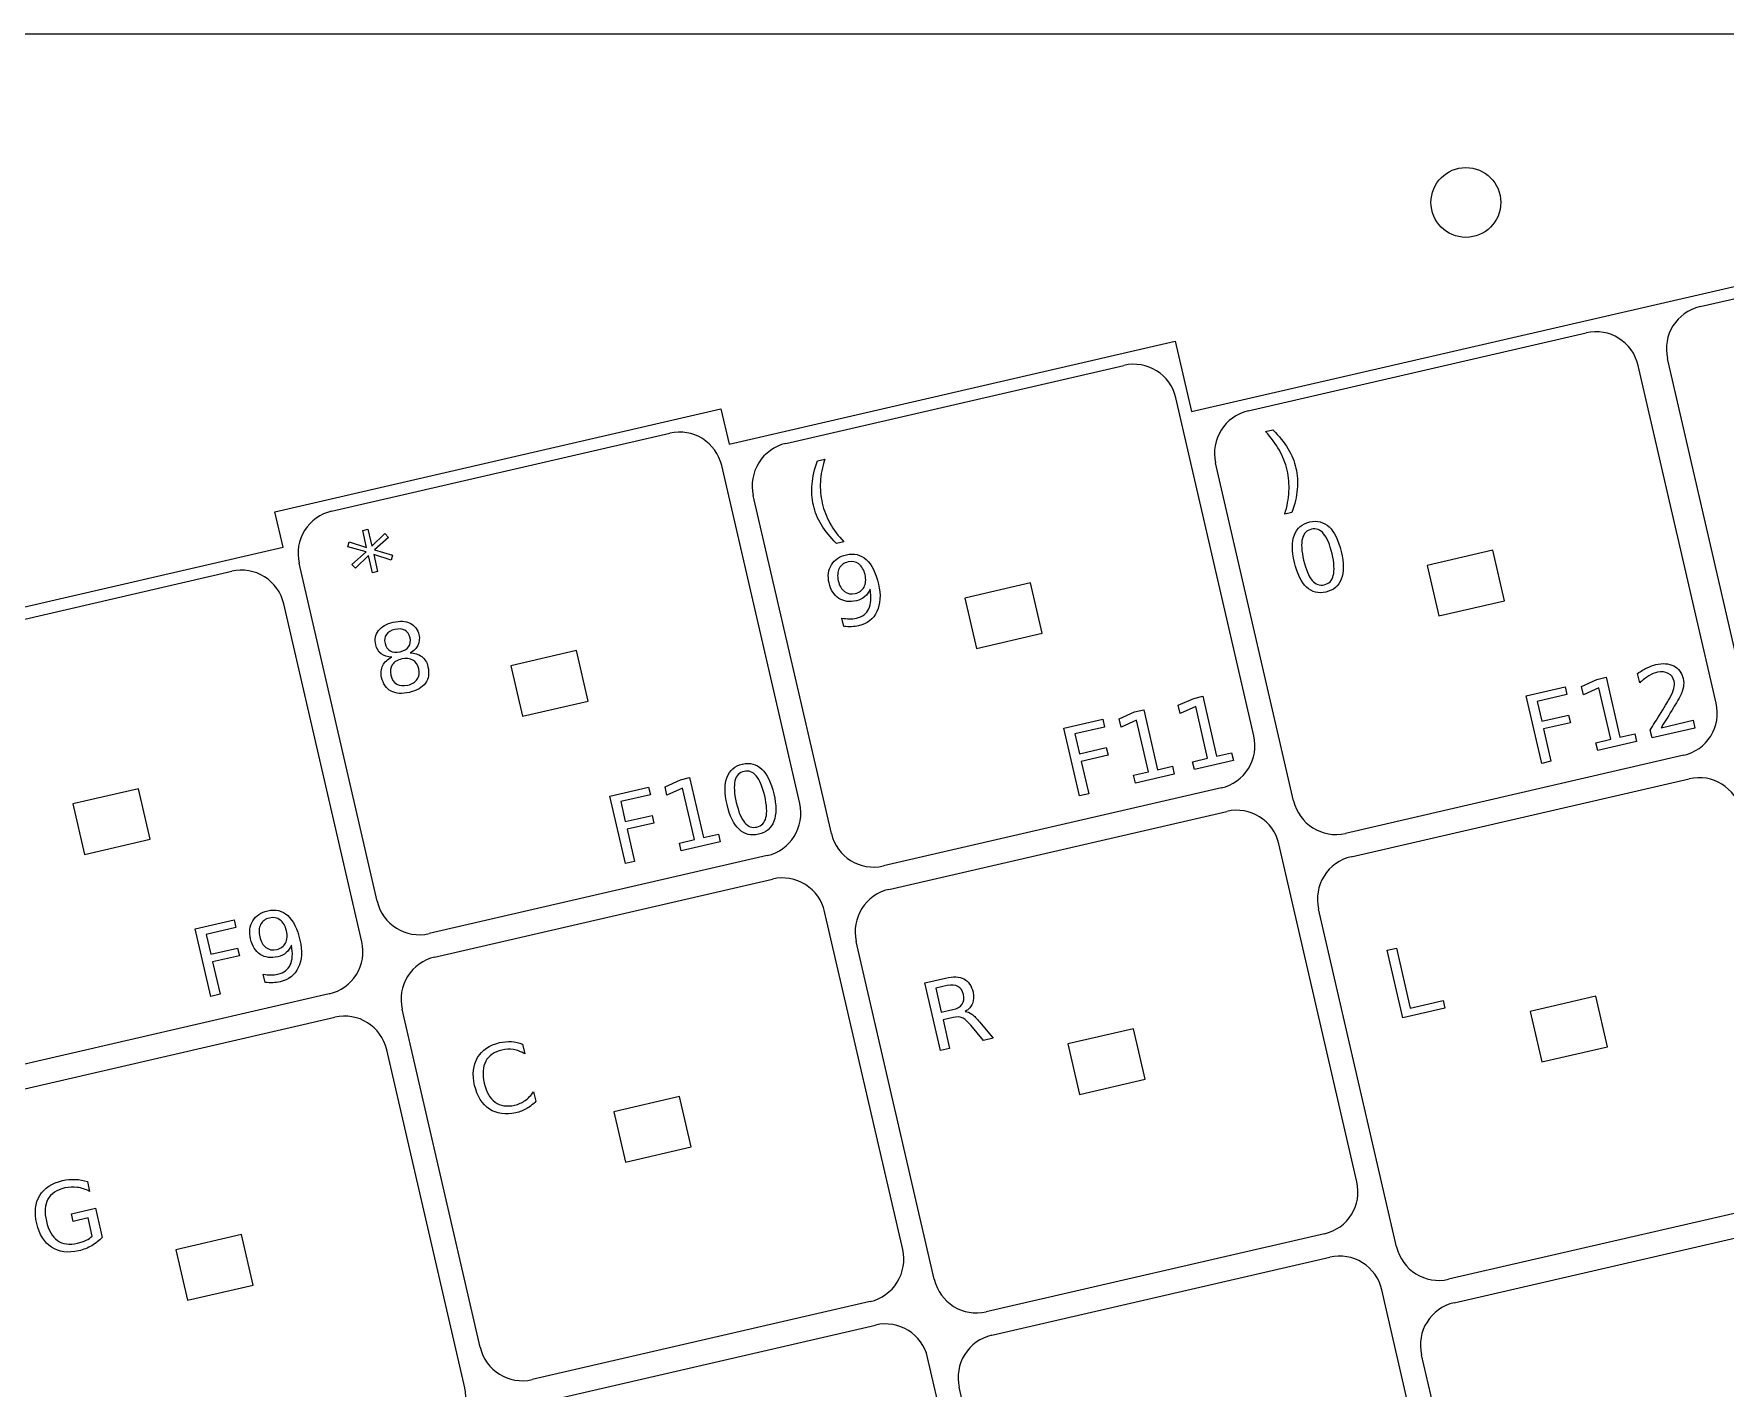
# Model space of a CAD drawing. Extents: x -4 to 403, y -6 to 597.
# Drawn here: x 276.2 to 346.4, y 540.6 to 596.9 of the extents above; entities that cross this region are included whole.
import ezdxf

# ---------------------------------------------------------------- set-up
doc = ezdxf.new("R2010")
doc.units = 0
doc.layers.get('0').update_dxf_attribs({"linetype": 'CONTINUOUS'})

msp = doc.modelspace()

# ---------------------------------------------------------------- linework, layer by layer
at = {"color": 1}
for p, q in [((28.62647, 596.869658), (370.485919, 596.869658)), ((324.203337, 581.184483), (370.485919, 591.869658)), ((345.313475, 585.544993), (368.113729, 590.808848)), ((337.046876, 589.869658), (337.046876, 589.869658)), ((305.015444, 579.833523), (323.528488, 584.107593)), ((323.528488, 584.107593), (324.203337, 581.184483)), ((326.556845, 581.214685), (340.587777, 584.45398)), ((347.203828, 569.355286), (343.964537, 583.386215)), ((307.368979, 579.863725), (321.399911, 583.103021)), ((345.985869, 569.074097), (342.746551, 583.105026)), ((286.164975, 577.021008), (304.678019, 581.295078)), ((304.678019, 581.295078), (305.015444, 579.833523)), ((326.797976, 567.723137), (323.558685, 581.754066)), ((288.518511, 577.05121), (302.549442, 580.290506)), ((307.947507, 564.910623), (304.708217, 578.941551)), ((328.447198, 565.024979), (325.207907, 579.055907)), ((309.259304, 563.674018), (306.020014, 577.704947)), ((286.5024, 575.559453), (286.164975, 577.021008)), ((267.989381, 571.285383), (286.5024, 575.559453)), ((336.719187, 575.427381), (333.990945, 574.797519)), ((337.202832, 573.332486), (336.719187, 575.427381)), ((270.342908, 571.315585), (284.373823, 574.55488)), ((290.408863, 560.861504), (287.169545, 574.892432)), ((333.990945, 574.797519), (334.474589, 572.702623)), ((317.531294, 574.076422), (314.803051, 573.446559)), ((318.014938, 571.981526), (317.531294, 574.076422)), ((289.771916, 559.174998), (286.532626, 573.205926)), ((314.803051, 573.446559), (315.286696, 571.351663)), ((334.474589, 572.702623), (337.202832, 573.332486)), ((315.286696, 571.351663), (318.014938, 571.981526)), ((298.680825, 571.263907), (295.952583, 570.634044)), ((299.164469, 569.169011), (298.680825, 571.263907)), ((295.952583, 570.634044), (296.436255, 568.539148)), ((296.436255, 568.539148), (299.164469, 569.169011)), ((344.636904, 566.915318), (330.605972, 563.676025)), ((330.830931, 562.701653), (344.861863, 565.940948)), ((280.505228, 565.52828), (277.776992, 564.898419)), ((280.988872, 563.433387), (280.505228, 565.52828)), ((325.44901, 565.56436), (311.418078, 562.325064)), ((277.776992, 564.898419), (278.260636, 562.803523)), ((311.643037, 561.350694), (325.673969, 564.58999)), ((278.260636, 562.803523), (280.988872, 563.433387)), ((331.072034, 549.210107), (327.832743, 563.241036)), ((306.598569, 562.751846), (292.567637, 559.51255)), ((292.792597, 558.53818), (306.8235, 561.777474)), ((312.221593, 546.39759), (308.982303, 560.428519)), ((332.721256, 546.511947), (329.481965, 560.542875)), ((313.53339, 545.160988), (310.2941, 559.191917)), ((288.42295, 557.016218), (274.392027, 553.776925)), ((340.993245, 556.91435), (338.265003, 556.284486)), ((341.47689, 554.819454), (340.993245, 556.91435)), ((274.616978, 552.802553), (288.647909, 556.041849)), ((294.682921, 542.348472), (291.443631, 556.379401)), ((338.265003, 556.284486), (338.748647, 554.18959)), ((321.805352, 555.563392), (319.077138, 554.933528)), ((322.288996, 553.468496), (321.805352, 555.563392)), ((294.045974, 540.661965), (290.806684, 554.692894)), ((319.077138, 554.933528), (319.560782, 552.838632)), ((338.748647, 554.18959), (341.47689, 554.819454)), ((319.560782, 552.838632), (322.288996, 553.468496)), ((302.954911, 552.750875), (300.226669, 552.121012)), ((303.438555, 550.655979), (302.954911, 552.750875)), ((300.226669, 552.121012), (300.710313, 550.026116)), ((300.710313, 550.026116), (303.438555, 550.655979)), ((348.910962, 548.402288), (334.88003, 545.162992)), ((284.779292, 547.01525), (282.05105, 546.385387)), ((285.262936, 544.920354), (284.779292, 547.01525)), ((329.723096, 547.051327), (315.692164, 543.812034)), ((335.104989, 544.188623), (349.135921, 547.427918)), ((282.05105, 546.385387), (282.534694, 544.290491)), ((315.917124, 542.837662), (329.948027, 546.076957)), ((282.534694, 544.290491), (285.262936, 544.920354)), ((310.872627, 544.238813), (296.841695, 540.999517)), ((335.34612, 530.697074), (332.10683, 544.728003)), ((297.066655, 540.025148), (311.097587, 543.264444)), ((336.995342, 527.998917), (333.756052, 542.029846)), ((316.495651, 527.88456), (313.256361, 541.915489)), ((317.807448, 526.647956), (314.568158, 540.678884))]:
    msp.add_line(p, q, dxfattribs=at)
at = {"color": 5}
for p, q in [((327.285402, 580.354588), (327.586194, 580.42403)), ((308.682159, 579.138604), (308.982924, 579.208039)), ((328.377771, 576.995262), (328.077007, 576.92582)), ((289.186672, 575.569313), (289.25274, 575.780586)), ((289.25274, 575.780586), (289.972463, 575.544807)), ((289.808859, 576.253494), (290.02315, 576.302969)), ((289.972463, 575.544807), (289.808859, 576.253494)), ((290.02315, 576.302969), (290.186783, 575.594282)), ((290.186783, 575.594282), (290.730258, 576.121697)), ((290.882263, 575.960769), (290.2916, 575.440285)), ((290.730258, 576.121697), (290.882263, 575.960769)), ((309.774501, 575.779271), (309.473765, 575.709836)), ((289.945737, 575.360432), (289.186672, 575.569313)), ((289.355497, 574.838068), (289.945737, 575.360432)), ((290.050582, 575.206441), (289.507079, 574.679019)), ((290.214215, 574.497754), (290.050582, 575.206441)), ((290.984568, 575.020131), (290.264873, 575.255916)), ((290.264873, 575.255916), (290.428506, 574.547229)), ((290.2916, 575.440285), (291.051088, 575.229524)), ((291.051088, 575.229524), (290.984568, 575.020131)), ((289.507079, 574.679019), (289.355497, 574.838068)), ((290.428506, 574.547229), (290.214215, 574.497754)), ((309.772948, 572.269672), (309.693108, 572.615556)), ((340.395273, 569.775946), (341.035099, 570.066224)), ((341.035099, 570.066224), (341.414829, 570.153893)), ((341.414829, 570.153893), (341.98901, 567.666909)), ((342.812958, 569.930175), (342.724425, 570.313655)), ((324.298531, 569.281191), (324.678233, 569.368853)), ((324.678233, 569.368853), (325.252386, 566.881866)), ((338.100722, 569.38877), (339.713622, 569.761135)), ((338.748676, 566.582219), (338.100722, 569.38877)), ((339.787395, 569.441568), (338.554225, 569.15687)), ((339.713622, 569.761135), (339.787395, 569.441568)), ((340.475114, 569.430062), (340.395273, 569.775946)), ((341.118721, 569.721209), (340.475114, 569.430062)), ((341.613034, 567.580109), (341.118721, 569.721209)), ((321.207407, 568.42499), (321.847233, 568.715268)), ((321.847233, 568.715268), (322.226963, 568.802937)), ((322.226963, 568.802937), (322.801145, 566.315951)), ((323.658649, 568.990906), (324.298531, 569.281191)), ((323.738517, 568.645022), (323.658649, 568.990906)), ((324.382125, 568.936177), (323.738517, 568.645022)), ((324.876437, 566.795074), (324.382125, 568.936177)), ((338.554225, 569.15687), (338.745204, 568.329755)), ((318.912856, 568.037814), (320.525756, 568.410179)), ((319.56081, 565.231261), (318.912856, 568.037814)), ((320.599529, 568.090612), (319.366359, 567.805915)), ((320.525756, 568.410179), (320.599529, 568.090612)), ((321.287248, 568.079106), (321.207407, 568.42499)), ((321.930856, 568.370255), (321.287248, 568.079106)), ((322.425168, 566.229154), (321.930856, 568.370255)), ((338.745204, 568.329755), (339.858035, 568.586677)), ((339.931808, 568.26711), (338.818977, 568.010188)), ((338.818977, 568.010188), (339.128406, 566.669886)), ((339.858035, 568.586677), (339.931808, 568.26711)), ((343.322256, 567.638114), (343.248483, 567.95768)), ((345.104292, 568.049529), (343.322256, 567.638114)), ((343.70526, 568.063138), (345.030519, 568.369098)), ((345.030519, 568.369098), (345.104292, 568.049529)), ((319.366359, 567.805915), (319.557339, 566.978801)), ((319.557339, 566.978801), (320.670169, 567.235722)), ((320.670169, 567.235722), (320.743942, 566.916156)), ((340.992709, 567.436898), (341.613034, 567.580109)), ((341.06651, 567.11733), (340.992709, 567.436898)), ((342.683136, 567.49056), (341.06651, 567.11733)), ((341.98901, 567.666909), (342.609363, 567.810126)), ((342.609363, 567.810126), (342.683136, 567.49056)), ((320.743942, 566.916156), (319.631112, 566.659232)), ((319.631112, 566.659232), (319.94054, 565.318928)), ((324.256113, 566.651858), (324.876437, 566.795074)), ((324.329886, 566.332289), (324.256113, 566.651858)), ((325.946511, 566.705517), (324.329886, 566.332289)), ((325.252386, 566.881866), (325.872738, 567.025085)), ((325.872738, 567.025085), (325.946511, 566.705517)), ((339.128406, 566.669886), (338.748676, 566.582219)), ((302.356939, 565.612473), (302.996765, 565.90275)), ((302.996765, 565.90275), (303.376495, 565.990419)), ((303.376495, 565.990419), (303.950676, 563.503435)), ((321.804815, 566.085934), (322.425168, 566.229154)), ((321.878617, 565.766366), (321.804815, 566.085934)), ((323.495242, 566.139596), (321.878617, 565.766366)), ((322.801145, 566.315951), (323.421469, 566.459162)), ((323.421469, 566.459162), (323.495242, 566.139596)), ((300.062387, 565.225295), (301.675287, 565.597662)), ((300.710341, 562.418744), (300.062387, 565.225295)), ((301.74906, 565.278093), (300.51589, 564.993396)), ((301.675287, 565.597662), (301.74906, 565.278093)), ((302.436779, 565.266587), (302.356939, 565.612473)), ((303.080387, 565.557736), (302.436779, 565.266587)), ((303.574699, 563.416637), (303.080387, 565.557736)), ((319.94054, 565.318928), (319.56081, 565.231261)), ((300.51589, 564.993396), (300.70687, 564.166281)), ((300.70687, 564.166281), (301.8197, 564.423202)), ((301.8197, 564.423202), (301.893473, 564.103637)), ((301.893473, 564.103637), (300.780643, 563.846716)), ((300.780643, 563.846716), (301.090071, 562.506414)), ((302.954375, 563.273423), (303.574699, 563.416637)), ((303.028176, 562.953858), (302.954375, 563.273423)), ((304.644801, 563.327085), (303.028176, 562.953858)), ((303.950676, 563.503435), (304.571028, 563.646654)), ((304.571028, 563.646654), (304.644801, 563.327085)), ((301.090071, 562.506414), (300.710341, 562.418744)), ((282.861169, 559.714624), (284.474069, 560.086991)), ((283.509123, 556.908076), (282.861169, 559.714624)), ((284.547841, 559.767422), (283.314671, 559.482725)), ((284.474069, 560.086991), (284.547841, 559.767422)), ((283.314671, 559.482725), (283.505651, 558.65561)), ((283.505651, 558.65561), (284.618482, 558.912534)), ((284.618482, 558.912534), (284.692255, 558.592965)), ((332.33035, 558.819838), (332.710051, 558.907499)), ((332.978304, 556.013285), (332.33035, 558.819838)), ((332.710051, 558.907499), (333.284233, 556.420515)), ((284.692255, 558.592965), (283.579424, 558.336044)), ((283.579424, 558.336044), (283.888853, 556.995743)), ((285.75897, 557.48887), (285.679101, 557.834759)), ((313.142456, 557.468863), (313.999649, 557.66676)), ((313.79041, 554.662313), (313.142456, 557.468863)), ((283.888853, 556.995743), (283.509123, 556.908076)), ((314.071644, 557.354715), (313.594181, 557.244485)), ((313.594181, 557.244485), (313.824192, 556.248184)), ((333.284233, 556.420515), (334.650837, 556.736019)), ((334.650837, 556.736019), (334.72461, 556.416454)), ((313.824192, 556.248184), (314.301655, 556.358417)), ((314.30984, 556.031613), (313.8963, 555.936137)), ((334.72461, 556.416454), (332.978304, 556.013285)), ((313.8963, 555.936137), (314.17014, 554.749979)), ((315.568692, 555.072875), (315.043448, 555.709953)), ((315.414204, 555.84505), (315.976616, 555.16705)), ((296.443536, 554.925378), (296.535964, 554.52498)), ((314.17014, 554.749979), (313.79041, 554.662313)), ((315.976616, 555.16705), (315.568692, 555.072875)), ((296.900087, 552.947821), (296.991668, 552.55118)), ((278.38261, 549.216231), (278.475918, 548.812072)), ((277.719147, 547.87902), (278.715445, 548.109034)), ((277.79119, 547.566969), (277.719147, 547.87902)), ((278.411526, 547.710186), (277.79119, 547.566969)), ((278.585556, 546.956384), (278.411526, 547.710186)), ((278.715445, 548.109034), (278.993632, 546.904075))]:
    msp.add_line(p, q, dxfattribs=at)
at = {"color": 1}
for points in [[(334.146873, 589.869658), (334.146873, 590.670471), (334.796069, 591.319658), (335.596874, 591.319658)], [(335.596874, 591.319658), (336.397708, 591.319658), (337.046876, 590.670471), (337.046876, 589.869658)], [(335.596874, 588.419658), (334.796069, 588.419658), (334.146873, 589.068845), (334.146873, 589.869658)], [(337.046876, 589.869658), (337.046876, 589.068845), (336.397708, 588.419658), (335.596874, 588.419658)], [(345.313475, 585.544993), (344.344848, 585.321359), (343.74091, 584.354843), (343.964537, 583.386215)], [(342.746551, 583.105026), (342.522924, 584.073658), (341.556409, 584.677605), (340.587777, 584.45398)], [(323.558685, 581.754066), (323.335059, 582.722698), (322.368543, 583.326645), (321.399911, 583.103021)], [(326.556845, 581.214685), (325.588218, 580.991051), (324.98428, 580.024535), (325.207907, 579.055907)], [(304.708217, 578.941551), (304.48459, 579.910183), (303.518075, 580.51413), (302.549442, 580.290506)], [(307.368979, 579.863725), (306.903823, 579.756339), (306.500378, 579.468567), (306.247398, 579.063717)], [(306.247398, 579.063717), (305.994417, 578.658868), (305.912625, 578.170103), (306.020014, 577.704947)], [(288.518511, 577.05121), (288.053354, 576.943824), (287.649909, 576.656052), (287.396929, 576.251202)], [(287.396929, 576.251202), (287.143948, 575.846353), (287.062156, 575.357588), (287.169545, 574.892432)], [(285.732605, 574.327511), (285.32775, 574.58049), (284.838981, 574.662277), (284.373823, 574.55488)], [(286.532626, 573.205926), (286.425237, 573.671086), (286.13746, 574.074532), (285.732605, 574.327511)], [(345.758485, 567.715328), (346.011465, 568.120177), (346.093258, 568.608941), (345.985869, 569.074097)], [(326.570591, 566.364367), (326.823572, 566.769217), (326.905364, 567.257981), (326.797976, 567.723137)], [(344.636904, 566.915321), (345.10206, 567.022707), (345.505505, 567.310479), (345.758485, 567.715328)], [(325.44901, 565.56436), (325.914166, 565.671746), (326.317611, 565.959518), (326.570591, 566.364367)], [(347.020637, 564.591994), (346.797011, 565.560626), (345.830495, 566.164573), (344.861863, 565.940948)], [(306.598569, 562.751846), (307.567195, 562.97548), (308.171134, 563.941995), (307.947507, 564.910623)], [(327.832743, 563.241036), (327.609117, 564.209667), (326.642602, 564.813614), (325.673969, 564.58999)], [(328.447198, 565.024979), (328.670824, 564.056347), (329.63734, 563.4524), (330.605972, 563.676025)], [(309.259304, 563.674018), (309.482931, 562.705386), (310.449446, 562.101439), (311.418078, 562.325064)], [(330.830931, 562.701653), (330.365775, 562.594266), (329.96233, 562.306494), (329.70935, 561.901645)], [(308.182282, 561.550104), (307.777427, 561.803083), (307.288658, 561.88487), (306.8235, 561.777474)], [(329.70935, 561.901645), (329.456369, 561.496795), (329.374577, 561.008031), (329.481965, 560.542875)], [(308.982303, 560.428519), (308.874914, 560.893679), (308.587137, 561.297125), (308.182282, 561.550104)], [(311.643037, 561.350694), (310.674411, 561.12706), (310.070473, 560.160545), (310.2941, 559.191917)], [(290.408863, 560.861504), (290.63249, 559.892873), (291.599005, 559.288926), (292.567637, 559.51255)], [(289.544533, 557.816227), (289.797513, 558.221077), (289.879305, 558.709842), (289.771916, 559.174998)], [(292.792597, 558.53818), (292.32744, 558.430794), (291.923994, 558.143022), (291.671014, 557.738172)], [(288.42295, 557.016218), (288.888107, 557.123605), (289.291552, 557.411377), (289.544533, 557.816227)], [(291.671014, 557.738172), (291.418034, 557.333322), (291.336241, 556.844557), (291.443631, 556.379401)], [(290.806684, 554.692894), (290.583057, 555.661526), (289.616542, 556.265473), (288.647909, 556.041849)], [(329.723096, 547.05133), (330.691722, 547.274964), (331.295661, 548.241479), (331.072034, 549.210107)], [(311.994209, 545.038821), (312.247189, 545.44367), (312.328982, 545.932434), (312.221593, 546.39759)], [(331.306809, 545.849588), (330.901954, 546.102567), (330.413185, 546.184354), (329.948027, 546.076957)], [(332.721256, 546.511947), (332.944882, 545.543315), (333.911398, 544.939368), (334.88003, 545.162992)], [(332.10683, 544.728003), (331.999441, 545.193162), (331.711664, 545.596609), (331.306809, 545.849588)], [(310.872627, 544.238813), (311.337783, 544.3462), (311.741228, 544.633971), (311.994209, 545.038821)], [(313.53339, 545.160988), (313.757017, 544.192356), (314.723532, 543.58841), (315.692164, 543.812034)], [(335.104989, 544.188623), (334.136363, 543.964988), (333.532425, 542.998474), (333.756052, 542.029846)], [(313.256361, 541.915489), (313.032734, 542.884121), (312.066219, 543.488068), (311.097587, 543.264444)], [(315.917124, 542.837664), (315.451967, 542.730278), (315.048521, 542.442506), (314.795541, 542.037656)], [(294.682921, 542.348472), (294.906548, 541.37984), (295.873063, 540.775893), (296.841695, 540.999517)], [(314.795541, 542.037656), (314.542561, 541.632805), (314.460768, 541.144041), (314.568158, 540.678884)], [(292.697036, 538.503188), (293.665663, 538.726823), (294.269601, 539.693337), (294.045974, 540.661965)]]:
    msp.add_open_spline(points, degree=3, dxfattribs=at)
at = {"color": 5}
for points in [[(327.855067, 579.585205), (327.708509, 579.848369), (327.51863, 580.104828), (327.285402, 580.354588)], [(327.586194, 580.42403), (327.842424, 580.171663), (328.049631, 579.914583), (328.20776, 579.652769)], [(308.982924, 579.208039), (308.881521, 578.881028), (308.822678, 578.56714), (308.806309, 578.266366)], [(328.177026, 578.756658), (328.110196, 579.046146), (328.002867, 579.322329), (327.855067, 579.585205)], [(328.20776, 579.652769), (328.367131, 579.391242), (328.479089, 579.120748), (328.543605, 578.841285)], [(308.459712, 578.172485), (308.487087, 578.477114), (308.561199, 578.799154), (308.682159, 579.138604)], [(328.251731, 577.867061), (328.268664, 578.170635), (328.243828, 578.467167), (328.177026, 578.756658)], [(328.543605, 578.841285), (328.608403, 578.560566), (328.626663, 578.267119), (328.598328, 577.960942)], [(308.515451, 577.296334), (308.450935, 577.575797), (308.432336, 577.867845), (308.459712, 578.172485)], [(308.806309, 578.266366), (308.78994, 577.965582), (308.815058, 577.67045), (308.882001, 577.380961)], [(328.077007, 576.92582), (328.177421, 577.251284), (328.235672, 577.565032), (328.251731, 577.867061)], [(328.598328, 577.960942), (328.571234, 577.655058), (328.497744, 577.333158), (328.377771, 576.995262)], [(308.850279, 576.480659), (308.691868, 576.743722), (308.580249, 577.015615), (308.515451, 577.296334)], [(308.882001, 577.380961), (308.948831, 577.09147), (309.055822, 576.813889), (309.202972, 576.548223)], [(309.473765, 575.709836), (309.217789, 575.96094), (309.009961, 576.217881), (308.850279, 576.480659)], [(309.202972, 576.548223), (309.351054, 576.284089), (309.541583, 576.027776), (309.774501, 575.779271)], [(328.478948, 576.063808), (328.588083, 576.351678), (328.799919, 576.531922), (329.114456, 576.604541)], [(329.115415, 576.604541), (329.429952, 576.67716), (329.69874, 576.607871), (329.921752, 576.396679)], [(329.693435, 576.116272), (329.551138, 576.286694), (329.381607, 576.349194), (329.184842, 576.303772)], [(329.921752, 576.396679), (330.145696, 576.187021), (330.312376, 575.845341), (330.421737, 575.371632)], [(328.48177, 574.923756), (328.372409, 575.397465), (328.371788, 575.777484), (328.478948, 576.063808)], [(328.809938, 575.912297), (328.756429, 575.697986), (328.774265, 575.397841), (328.863391, 575.011855)], [(329.184842, 576.303772), (328.989347, 576.258637), (328.864379, 576.128143), (328.809938, 575.912297)], [(330.042007, 575.283964), (329.952881, 575.669949), (329.836719, 575.947385), (329.693435, 576.116272)], [(309.262239, 574.824768), (309.392485, 575.03831), (309.599212, 575.177777), (309.882422, 575.243164)], [(309.951849, 574.942395), (309.781443, 574.903049), (309.659693, 574.812901), (309.586625, 574.671955)], [(309.882422, 575.243164), (310.207006, 575.318101), (310.483273, 575.250545), (310.711309, 575.040508)], [(310.396829, 574.859004), (310.270591, 574.953942), (310.122283, 574.981741), (309.951849, 574.942395)], [(310.711309, 575.040508), (310.940276, 574.832012), (311.109468, 574.49091), (311.218829, 574.017201)], [(328.863391, 575.011855), (328.952206, 574.627121), (329.067748, 574.349539), (329.210073, 574.179116)], [(330.093569, 574.38309), (330.14801, 574.598938), (330.130823, 574.899229), (330.042007, 575.283964)], [(330.421737, 575.371632), (330.530816, 574.899173), (330.530788, 574.519008), (330.421709, 574.231141)], [(309.166763, 574.072103), (309.100215, 574.360338), (309.132022, 574.611222), (309.262239, 574.824768)], [(309.586625, 574.671955), (309.514546, 574.53255), (309.501761, 574.361959), (309.548328, 574.160195)], [(310.657461, 574.416254), (310.610838, 574.618012), (310.523998, 574.765602), (310.396829, 574.859004)], [(310.617724, 573.902183), (310.691074, 574.041876), (310.704282, 574.213227), (310.657461, 574.416254)], [(328.979864, 573.898271), (328.75688, 574.109471), (328.590849, 574.451297), (328.48177, 574.923756)], [(329.718214, 573.993489), (329.914979, 574.038913), (330.040088, 574.16878), (330.093569, 574.38309)], [(309.572119, 573.431108), (309.369879, 573.563933), (309.234751, 573.777598), (309.166763, 574.072103)], [(309.548328, 574.160195), (309.595205, 573.957175), (309.681621, 573.808825), (309.807521, 573.715133)], [(309.807521, 573.715133), (309.93469, 573.621731), (310.083506, 573.594706), (310.253911, 573.634049)], [(310.253911, 573.634049), (310.424345, 573.673396), (310.545616, 573.762772), (310.617724, 573.902183)], [(310.867434, 573.815296), (310.819654, 573.69074), (310.746643, 573.586767), (310.64843, 573.503371)], [(310.817509, 572.993946), (310.911292, 573.193798), (310.927943, 573.467581), (310.867434, 573.815296)], [(311.218829, 574.017201), (311.320965, 573.574819), (311.297259, 573.197106), (311.147766, 572.884076)], [(329.78764, 573.69272), (329.473104, 573.620104), (329.203864, 573.688622), (328.979864, 573.898271)], [(329.210073, 574.179116), (329.353329, 574.01023), (329.522718, 573.948357), (329.718214, 573.993489)], [(330.421709, 574.231141), (330.313561, 573.944814), (330.102205, 573.765342), (329.78764, 573.69272)], [(310.298051, 573.331403), (310.017325, 573.266589), (309.775347, 573.299826), (309.572119, 573.431108)], [(310.64843, 573.503371), (310.550188, 573.419972), (310.433405, 573.36265), (310.298051, 573.331403)], [(310.302313, 572.609683), (310.552954, 572.66755), (310.724686, 572.795638), (310.817509, 572.993946)], [(311.147766, 572.884076), (310.99926, 572.57259), (310.747659, 572.375905), (310.393019, 572.294026)], [(290.464292, 572.093676), (290.594594, 572.261038), (290.798866, 572.376835), (291.077081, 572.441067)], [(291.146507, 572.140298), (290.982339, 572.102394), (290.863918, 572.032156), (290.791246, 571.929579)], [(291.077081, 572.441067), (291.356537, 572.505585), (291.590895, 572.491048), (291.780153, 572.397464)], [(291.556322, 572.10621), (291.446058, 572.16655), (291.309434, 572.177911), (291.146507, 572.140298)], [(291.780153, 572.397464), (291.969383, 572.303874), (292.08992, 572.144918), (292.141708, 571.920597)], [(309.693108, 572.615556), (309.798772, 572.592431), (309.903222, 572.580246), (310.006459, 572.578999)], [(310.096996, 572.255385), (309.994944, 572.25162), (309.886881, 572.256373), (309.772948, 572.269671)], [(310.006459, 572.578999), (310.109696, 572.577757), (310.208304, 572.587982), (310.302313, 572.609683)], [(310.393019, 572.294026), (310.297769, 572.272036), (310.199104, 572.259157), (310.096996, 572.255385)], [(290.348355, 571.506572), (290.296567, 571.730893), (290.335373, 571.926594), (290.464292, 572.093676)], [(290.577886, 571.129902), (290.461921, 571.220606), (290.385411, 571.34616), (290.348355, 571.506572)], [(290.791246, 571.929579), (290.719816, 571.827288), (290.700879, 571.703455), (290.734435, 571.558086)], [(290.734435, 571.558086), (290.768019, 571.412712), (290.839309, 571.309716), (290.948359, 571.249089)], [(291.773972, 571.798083), (291.740416, 571.943452), (291.667885, 572.046163), (291.556322, 572.10621)], [(291.713407, 571.42572), (291.787378, 571.528591), (291.807557, 571.652709), (291.773972, 571.798083)], [(292.098669, 571.481), (292.034153, 571.348626), (291.925723, 571.243731), (291.773323, 571.166307)], [(292.141708, 571.920597), (292.178735, 571.760185), (292.164285, 571.613649), (292.098669, 571.481)], [(291.012, 570.990545), (290.839817, 570.993029), (290.695121, 571.039487), (290.577886, 571.129902)], [(290.641132, 570.641581), (290.715244, 570.789372), (290.838857, 570.905691), (291.012, 570.990545)], [(290.948359, 571.249089), (291.058652, 571.188751), (291.195868, 571.17753), (291.360037, 571.215433)], [(291.42904, 570.916543), (291.248587, 570.874882), (291.117467, 570.793793), (291.035735, 570.673287)], [(291.360037, 571.215433), (291.522964, 571.253047), (291.640763, 571.323144), (291.713407, 571.42572)], [(291.889175, 570.870316), (291.764123, 570.943087), (291.610735, 570.958494), (291.42904, 570.916543)], [(291.773323, 571.166307), (291.966137, 571.16594), (292.127597, 571.115437), (292.257757, 571.01481)], [(292.13722, 570.507819), (292.098161, 570.677001), (292.01547, 570.797829), (291.889175, 570.870316)], [(292.257757, 571.01481), (292.38916, 570.914467), (292.475548, 570.774688), (292.516922, 570.595481)], [(343.474741, 570.682901), (343.765486, 570.750023), (344.014124, 570.730862), (344.220626, 570.625419)], [(290.591997, 570.151078), (290.550623, 570.330285), (290.566879, 570.493788), (290.641132, 570.641581)], [(290.984653, 569.582392), (290.785658, 569.68957), (290.654763, 569.879132), (290.591997, 570.151078)], [(291.035735, 570.673287), (290.955274, 570.553064), (290.93453, 570.408359), (290.97359, 570.239177)], [(290.97359, 570.239177), (291.012649, 570.069994), (291.09472, 569.94902), (291.219772, 569.876249)], [(291.679879, 569.830015), (291.86036, 569.871681), (291.991424, 569.952764), (292.073184, 570.073278)], [(292.073184, 570.073278), (292.154633, 570.195038), (292.175969, 570.339889), (292.13722, 570.507819)], [(292.516922, 570.595481), (292.579688, 570.323535), (292.54458, 570.09564), (292.411427, 569.91179)], [(342.724425, 570.313655), (342.863137, 570.410358), (342.99533, 570.489714), (343.120919, 570.551711)], [(343.192519, 570.215804), (343.070486, 570.144067), (342.943965, 570.048858), (342.812958, 569.930175)], [(343.120919, 570.551711), (343.246536, 570.613708), (343.364477, 570.657441), (343.474741, 570.682901)], [(343.556049, 570.365067), (343.437008, 570.337582), (343.315821, 570.287828), (343.192519, 570.215804)], [(343.996513, 570.318257), (343.870811, 570.388235), (343.723971, 570.403836), (343.556049, 570.365067)], [(344.238632, 569.990035), (344.204201, 570.139164), (344.123485, 570.248573), (343.996513, 570.318257)], [(344.220626, 570.625419), (344.427128, 570.519971), (344.558446, 570.345692), (344.61458, 570.102572)], [(344.61458, 570.102572), (344.641109, 569.987275), (344.644524, 569.872541), (344.62474, 569.758414)], [(291.749306, 569.529246), (291.439793, 569.457786), (291.18489, 569.475499), (290.984653, 569.582392)], [(291.219772, 569.876249), (291.346039, 569.803762), (291.499426, 569.788355), (291.679879, 569.830015)], [(292.411427, 569.91179), (292.279573, 569.728225), (292.058875, 569.600713), (291.749306, 569.529246)], [(344.055949, 569.288542), (344.146006, 569.453208), (344.203975, 569.588031), (344.229883, 569.693018)], [(344.229883, 569.693018), (344.256694, 569.799541), (344.259657, 569.898549), (344.238632, 569.990035)], [(344.473949, 569.339481), (344.451089, 569.295908), (344.375679, 569.167638), (344.247973, 568.954672)], [(344.62474, 569.758414), (344.605831, 569.645808), (344.555567, 569.506166), (344.473949, 569.339481)], [(343.248483, 567.95768), (343.358183, 568.140083), (343.508156, 568.385249), (343.698402, 568.693174)], [(343.698402, 568.693174), (343.889636, 569.002642), (344.008818, 569.2011), (344.055949, 569.288542)], [(344.247973, 568.954672), (344.119957, 568.742958), (343.939081, 568.445782), (343.705345, 568.063138)], [(304.929563, 566.008642), (305.038671, 566.296503), (305.250507, 566.476747), (305.565043, 566.549374)], [(305.566031, 566.549374), (305.880596, 566.621993), (306.149384, 566.552705), (306.372396, 566.341512)], [(304.932386, 564.868583), (304.823025, 565.342293), (304.822404, 565.722311), (304.929563, 566.008642)], [(305.260554, 565.857126), (305.207073, 565.642817), (305.224881, 565.342668), (305.313978, 564.956681)], [(305.635486, 566.248604), (305.439962, 566.203463), (305.315023, 566.072975), (305.260554, 565.857126)], [(306.14405, 566.061099), (306.001782, 566.231527), (305.832251, 566.294025), (305.635486, 566.248604)], [(306.492651, 565.228797), (306.403525, 565.614781), (306.287363, 565.892217), (306.14405, 566.061099)], [(306.372396, 566.341512), (306.59634, 566.131855), (306.762992, 565.790168), (306.872353, 565.316458)], [(306.544185, 564.327916), (306.598654, 564.543771), (306.581467, 564.844063), (306.492651, 565.228797)], [(306.872353, 565.316458), (306.981432, 564.843999), (306.981432, 564.46384), (306.872325, 564.175973)], [(305.430508, 563.843103), (305.207496, 564.054298), (305.041465, 564.396123), (304.932386, 564.868583)], [(305.313978, 564.956681), (305.402822, 564.571948), (305.518392, 564.294371), (305.660688, 564.123942)], [(306.238284, 563.637552), (305.923719, 563.564934), (305.654479, 563.63346), (305.430508, 563.843103)], [(305.660688, 564.123942), (305.803973, 563.955063), (305.973334, 563.893183), (306.168858, 563.938322)], [(306.168858, 563.938322), (306.365595, 563.983746), (306.490732, 564.113613), (306.544185, 564.327916)], [(306.872325, 564.175973), (306.764177, 563.889647), (306.552849, 563.710176), (306.238284, 563.637552)], [(285.248261, 560.043969), (285.378478, 560.257509), (285.585206, 560.396975), (285.868416, 560.462363)], [(285.868416, 560.462363), (286.193028, 560.537299), (286.469295, 560.469757), (286.697302, 560.259708)], [(286.382822, 560.078202), (286.256612, 560.173139), (286.108305, 560.200938), (285.937871, 560.16159)], [(286.697302, 560.259708), (286.926297, 560.05121), (287.09549, 559.710108), (287.204851, 559.236398)], [(285.152728, 559.291296), (285.086209, 559.579532), (285.118043, 559.830422), (285.248261, 560.043969)], [(285.572619, 559.891154), (285.500539, 559.751747), (285.487754, 559.581155), (285.534349, 559.379395)], [(285.937871, 560.16159), (285.767437, 560.122246), (285.645686, 560.032098), (285.572619, 559.891154)], [(286.643426, 559.635446), (286.596859, 559.837207), (286.509991, 559.984798), (286.382822, 560.078202)], [(286.603746, 559.121379), (286.677095, 559.261076), (286.690303, 559.432424), (286.643426, 559.635446)], [(285.558141, 558.650307), (285.355872, 558.783132), (285.220744, 558.996792), (285.152728, 559.291296)], [(285.534349, 559.379395), (285.581226, 559.176372), (285.667643, 559.028025), (285.793542, 558.93433)], [(285.793542, 558.93433), (285.920711, 558.840929), (286.069499, 558.813903), (286.239905, 558.853245)], [(286.239905, 558.853245), (286.410339, 558.892595), (286.53161, 558.981969), (286.603746, 559.121379)], [(286.853456, 559.034496), (286.805647, 558.909941), (286.732665, 558.805967), (286.634423, 558.72257)], [(286.803503, 558.213145), (286.897285, 558.412995), (286.913936, 558.686782), (286.853456, 559.034496)], [(287.204851, 559.236398), (287.306987, 558.794018), (287.28328, 558.416306), (287.133787, 558.103273)], [(286.284073, 558.550601), (286.003318, 558.485789), (285.761369, 558.519026), (285.558141, 558.650307)], [(286.634423, 558.72257), (286.53621, 558.639174), (286.419426, 558.581849), (286.284073, 558.550601)], [(286.288306, 557.828883), (286.538976, 557.886749), (286.710708, 558.014836), (286.803503, 558.213145)], [(287.133787, 558.103273), (286.985282, 557.791787), (286.733681, 557.595104), (286.37904, 557.513226)], [(285.679101, 557.834759), (285.784765, 557.811616), (285.889215, 557.799447), (285.992452, 557.798199)], [(286.083017, 557.474587), (285.980938, 557.470805), (285.872903, 557.475715), (285.75897, 557.488867)], [(285.992452, 557.798199), (286.095717, 557.797071), (286.194326, 557.807174), (286.288306, 557.828883)], [(286.37904, 557.513226), (286.283762, 557.49124), (286.185097, 557.478363), (286.083017, 557.474587)], [(313.999649, 557.66676), (314.32048, 557.740829), (314.575326, 557.729041), (314.764161, 557.631406)], [(314.514282, 557.324244), (314.402155, 557.386798), (314.254609, 557.396956), (314.071644, 557.354715)], [(314.764161, 557.631406), (314.953053, 557.533769), (315.078726, 557.349602), (315.14121, 557.078914)], [(314.740765, 556.986472), (314.702863, 557.150641), (314.627368, 557.26323), (314.514282, 557.324244)], [(314.686127, 556.57984), (314.760464, 556.686758), (314.778667, 556.8223), (314.740765, 556.986472)], [(315.14121, 557.078914), (315.182019, 556.902209), (315.174512, 556.746035), (315.118632, 556.610394)], [(314.301655, 556.358417), (314.48462, 556.400658), (314.612805, 556.474464), (314.686127, 556.57984)], [(314.686409, 556.021537), (314.58574, 556.062976), (314.460236, 556.066346), (314.30984, 556.031613)], [(315.043448, 555.709953), (314.907304, 555.87652), (314.788291, 555.980384), (314.686409, 556.021537)], [(315.118632, 556.610394), (315.064107, 556.47504), (314.963692, 556.366718), (314.817473, 556.285443)], [(314.817529, 556.285454), (314.905357, 556.276677), (314.997898, 556.236012), (315.09518, 556.16343)], [(315.09518, 556.16343), (315.193703, 556.091136), (315.300045, 555.985009), (315.414204, 555.84505)], [(294.575479, 554.363422), (294.759629, 554.680499), (295.064147, 554.888079), (295.489004, 554.986168)], [(295.583605, 554.679328), (295.262775, 554.605256), (295.039876, 554.450175), (294.914851, 554.214076)], [(295.489004, 554.986168), (295.656927, 555.024931), (295.820051, 555.038845), (295.978321, 555.027858)], [(296.064568, 554.697305), (295.906834, 554.722931), (295.746504, 554.716948), (295.583605, 554.679328)], [(295.978321, 555.027858), (296.137579, 555.018432), (296.29266, 554.984266), (296.443536, 554.925378)], [(296.535964, 554.52498), (296.380657, 554.614521), (296.223516, 554.671962), (296.064568, 554.697305)], [(294.45497, 553.212943), (294.35083, 553.664095), (294.390962, 554.047585), (294.575479, 554.363422)], [(294.914851, 554.214076), (294.789545, 553.979225), (294.769733, 553.676324), (294.855359, 553.30538)], [(295.067618, 552.231722), (294.763044, 552.435966), (294.558856, 552.763042), (294.45497, 553.212943)], [(294.855359, 553.30538), (294.940703, 552.935683), (295.091325, 552.672132), (295.307169, 552.514729)], [(295.307169, 552.514729), (295.522758, 552.358578), (295.790954, 552.317534), (296.111756, 552.391603)], [(296.111756, 552.391603), (296.274683, 552.429212), (296.42141, 552.494107), (296.55191, 552.58628)], [(296.55191, 552.58628), (296.683679, 552.678739), (296.799757, 552.799256), (296.900087, 552.947821)], [(296.991668, 552.55118), (296.879683, 552.430288), (296.754319, 552.330065), (296.615607, 552.250521)], [(296.161258, 552.074352), (295.7364, 551.976265), (295.371854, 552.028722), (295.067618, 552.231722)], [(296.615607, 552.250521), (296.478109, 552.171264), (296.326668, 552.112536), (296.161258, 552.074352)], [(276.402318, 548.634303), (276.591139, 548.948495), (276.90486, 549.156222), (277.343484, 549.257489)], [(277.343484, 549.257489), (277.526449, 549.299729), (277.705223, 549.317252), (277.879811, 549.310033)], [(277.966462, 548.977595), (277.79467, 549.001302), (277.621676, 548.993033), (277.44748, 548.952816)], [(277.879811, 549.310033), (278.055649, 549.30309), (278.223247, 549.271837), (278.38261, 549.216231)], [(278.475918, 548.812072), (278.308069, 548.898717), (278.13825, 548.953894), (277.966462, 548.977595)], [(276.279368, 547.477319), (276.173476, 547.935989), (276.214457, 548.321651), (276.402318, 548.634303)], [(276.739399, 548.486404), (276.611978, 548.255022), (276.592101, 547.949474), (276.679765, 547.569755)], [(277.44748, 548.952816), (277.104103, 548.87354), (276.868078, 548.718066), (276.739399, 548.486404)], [(276.679765, 547.569755), (276.767141, 547.191286), (276.918808, 546.926), (277.134761, 546.7739)], [(276.897062, 546.491325), (276.590868, 546.691234), (276.384973, 547.019899), (276.279368, 547.477319)], [(278.326876, 546.781822), (278.426645, 546.829938), (278.512875, 546.888121), (278.585556, 546.956382)], [(278.993632, 546.904075), (278.87102, 546.766206), (278.727584, 546.649933), (278.563325, 546.555251)], [(278.015729, 546.345667), (277.577105, 546.244403), (277.204219, 546.292959), (276.897062, 546.491325)], [(277.134761, 546.7739), (277.351973, 546.622087), (277.632265, 546.585818), (277.975645, 546.665092)], [(277.975645, 546.665092), (278.109734, 546.696049), (278.226814, 546.734956), (278.326876, 546.781822)], [(278.563325, 546.555251), (278.398772, 546.461821), (278.21624, 546.39196), (278.015729, 546.345667)]]:
    msp.add_open_spline(points, degree=3, dxfattribs=at)

doc.saveas('drawing.dxf')
